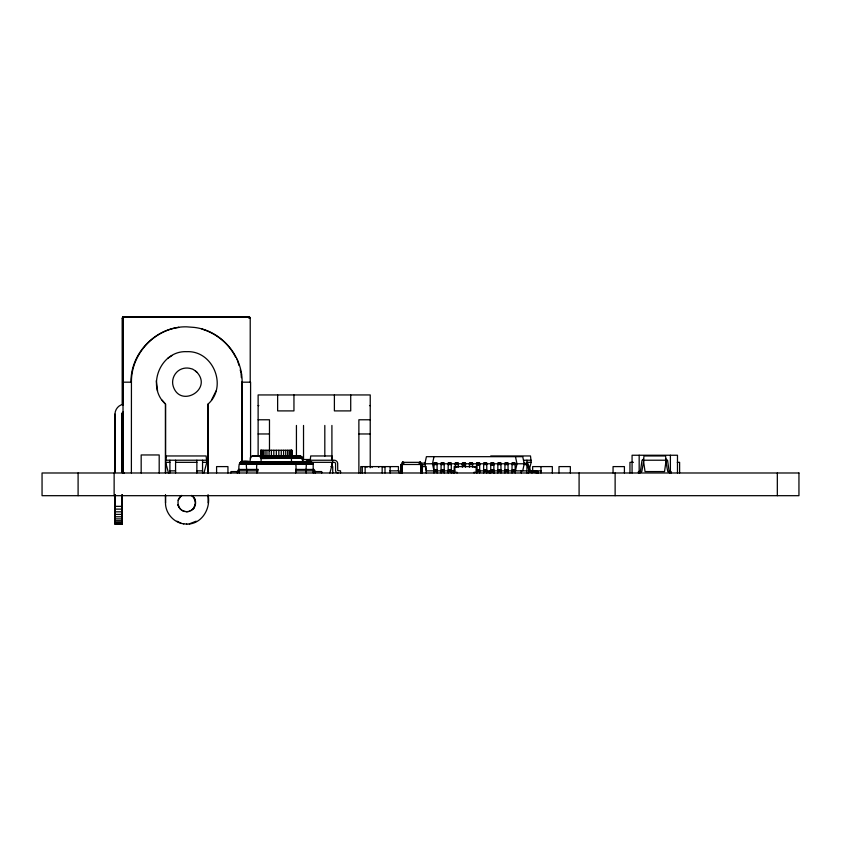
<?xml version="1.0" encoding="UTF-8"?>
<svg xmlns="http://www.w3.org/2000/svg" width="841" height="841" viewBox="0 0 841 841"><rect width="100%" height="100%" fill="white"/><g stroke="black" fill="none" stroke-linecap="round" stroke-linejoin="round"><path stroke-width="1.26" d="M115.038 505.22L115.017 497.515L114.986 506.724L114.954 494.655M122.134 508.216L122.103 524.09L115.007 524.09L115.07 494.655M239.433 472.989C237.688 463.317 239.454 459.344 250.082 461.635L250.345 457.599L252.426 456.001L276.332 455.959L300.237 456.001L302.318 457.599L302.581 461.635C309.11 460.227 304.789 470.382 306.124 472.989M246.529 472.989C247.864 470.382 243.543 460.227 250.082 461.635M256.947 472.989C256.989 469.72 254.739 460.605 261.183 461.635L260.91 457.599L258.839 456.001L265.073 455.959L265.073 450.282M122.134 509.657L122.103 515.218L122.082 511.002M123.785 317.499L123.143 317.068L122.366 318.329L122.387 404.784M248.652 317.499L249.02 316.931L250.219 318.329L250.219 382.182M237.309 471.507L238.539 469.457L258.366 469.436M238.728 470.918L238.381 472.453L237.236 472.989M123.143 404.784L123.207 317.688L122.523 317.688M131.017 382.182C130.408 352.453 157.046 326.014 186.786 326.844L194.239 327.412C220.952 330.513 242.513 355.344 242.124 382.182L242.124 462.624M131.385 472.999L131.438 382.182C131.049 355.449 152.389 330.828 178.902 327.412L178.481 327.412M123.606 317.499C124.205 315.743 120.946 318.813 123.143 318.329M114.954 472.558L114.954 414.087C115.206 408.957 118.697 404.973 123.448 404.269M122.05 472.558L122.05 414.087L123.333 411.785M122.155 472.558L122.092 413.635M208.084 495.002C211.091 508.742 201.483 524.647 186.523 524.09M195.196 504.674L195.322 501.678M165.498 472.999L165.498 404.048C145.924 386.713 160.452 350.34 186.786 351.675C213.162 350.382 227.858 386.576 208.063 404.048L208.063 472.999M643.428 460.216L644.027 455.959L665.536 455.959L666.135 460.216L664.537 471.57L645.026 471.57L643.428 460.216L666.135 460.216M433.988 456.674L432.484 463.769L433.988 470.865L426.355 470.855L424.894 463.769L426.408 456.674L522.724 456.674L524.227 463.769L522.724 470.865M515.47 470.865L516.984 463.769L515.47 456.674M123.175 317.068L249.798 317.33L122.954 317.183L123.785 316.91L122.439 318.329L122.439 404.784M123.427 317.499L123.785 316.91L122.786 318.329L123.196 472.737M203.964 472.989L206.802 462.34L206.119 455.959L166.329 455.959L165.645 460.216L206.802 460.216M329.893 472.989L332.731 462.34L332.058 455.959L310.707 455.959L310.035 462.34M528.348 472.989L531.186 462.34L530.503 455.959L490.713 455.959M313.209 464.221L239.443 464.221L239.948 462.844L246.634 463.275L239.811 463.055L239.475 463.98L313.178 463.98L313.22 472.989M256.989 463.98L257.609 462.645M195.207 504.674L193.188 508.658L190.854 510.55M246.55 463.98L257.041 463.738L257.462 462.844L239.948 462.844M420.616 464.579L421.993 463.17L425.052 463.055M421.982 464.989L425.052 464.474M211.469 400.148L216.032 390.939M178.05 500.206L181.572 495.454M122.597 412.416L122.302 413.204M189.477 511.16C196.489 509.446 197.772 499.112 191.769 495.454M122.765 317.499L122.502 318.329L122.891 317.33M193.462 508.658L194.355 507.449M123.112 317.183L122.639 404.784M122.954 404.784L122.954 318.329L123.69 316.931L122.639 317.499M181.835 495.454C175.159 499.428 177.777 510.634 185.304 511.549M167.695 358.403L171.974 355.522M643.817 460.248L641.82 471.486L639.78 472.989M196.174 521.189L189.299 523.869M188.027 511.549L189.761 511.16M643.701 458.829L642.009 460.3L640.464 471.065L638.435 471.57L638.435 472.989M186.523 511.675L188.3 511.549L186.786 511.675M258.839 456.001L269.078 455.959L269.078 450.282M252.426 456.001L273.83 455.959L273.83 450.282M247.443 461.677L261.183 461.635M123.354 316.983L249.441 317.068M249.01 317.499L248.663 316.91L249.945 317.499M249.335 317.499L250.061 317.688M122.439 317.898L123.175 317.898M249.272 317.898L250.145 317.898M122.387 318.108L123.143 318.108M249.293 318.108L250.197 318.108M202.376 329.083L201.956 329.083C216.347 333.446 228.973 343.654 235.617 357.215M237.12 359.202L239.065 365.541M195.701 371.144C200.232 375.454 193.314 368.558 191.506 368.81C188.489 367.769 185.136 367.748 182.055 368.81C175.107 371.112 170.923 379.27 173.235 386.345C180.184 408.116 212.163 389.94 197.435 372.815M240.179 369.903L241.556 374.308M156.31 380.731L157.572 390.939M122.502 382.182L131.438 382.182M241.703 382.182L250.586 382.182L250.586 458.629M162.124 400.148L165.519 404.048L165.519 472.915M208.063 404.048L208.084 472.915M258.124 405.583L258.828 405.583M369.514 405.583L370.229 405.583M114.954 414.087L115.07 472.558M258.124 419.775L269.477 419.775L269.477 450.923M370.229 419.775L358.876 419.775L358.876 472.989M258.124 433.967L269.477 433.967M358.876 433.967L370.229 433.967M251.943 456.127L300.71 456.127M259.764 456.337L301.162 456.337M260.163 456.621L301.562 456.621M260.51 456.968L301.919 456.968M260.668 457.168L302.066 457.168M260.91 457.599L302.318 457.599M261.078 458.061L291.438 458.061L291.48 461.635C297.914 460.605 295.664 469.72 295.706 472.989M261.173 458.545L302.487 458.061M302.119 459.501L310.56 459.501M524.09 460.216L531.186 460.216M241.777 461.677L310.876 461.677L313.178 463.98L312.841 463.055M241.304 461.804L311.359 461.804M240.852 462.014L311.801 462.014M169.903 462.34L165.645 462.34L168.484 472.989M175.58 462.34L196.868 462.34M202.544 462.34L206.802 462.34M240.452 462.298L334.15 462.34A1.419 1.419 0 0 1 335.57 463.759L335.57 470.497A2.481 2.481 0 0 0 338.05 472.989M402.261 462.34L420.71 462.34M526.929 462.34L531.186 462.34M633.41 462.34L629.951 462.34L629.951 472.989M677.31 462.34L679.612 462.34L679.612 472.989M240.095 462.645L312.558 462.645M257.325 463.055L295.328 463.055L295.664 463.98M524.08 463.055L528.001 463.706L530.408 470.497L538.324 471.58L538.156 472.989L529.588 471.654L527.044 464.779L524.08 464.474M239.696 463.275L257.209 463.275M312.957 463.275L295.191 462.844L312.705 462.844L313.125 463.738L306.113 463.98L313.052 463.496L239.601 463.496M433.977 463.17L437.099 463.296M441.073 463.17L444.195 463.296M448.169 463.17L451.291 463.296M455.265 463.17L458.387 463.296M462.361 463.296L465.483 463.17M469.457 463.296L472.579 463.17M476.553 463.17L479.675 463.296M483.649 463.296L486.771 463.17M490.745 463.296L493.867 463.17M497.84 463.296L500.963 463.17M504.926 463.296L508.048 463.17M512.022 463.17L515.144 463.296M433.977 463.486L437.099 463.486M441.073 463.486L444.195 463.486M448.169 463.486L451.291 463.486M455.265 463.486L458.387 463.486M462.361 463.486L465.483 463.486M469.457 463.486L472.579 463.486M476.553 463.486L479.675 463.486M483.649 463.486L486.771 463.486M490.745 463.486L493.867 463.486M497.84 463.486L500.963 463.486M504.926 463.486L508.048 463.486M512.022 463.486L515.144 463.486M424.894 463.769L524.227 463.769M433.977 463.969L437.099 463.969M441.073 463.969L444.195 463.969M448.169 463.969L451.291 463.969M455.265 463.969L458.387 463.969M462.361 463.969L465.483 463.969M469.457 463.969L472.579 463.969M476.553 463.969L479.675 463.969M483.649 463.969L486.771 463.969M490.745 463.969L493.867 463.969M497.84 463.969L500.963 463.969M504.926 463.969L508.048 463.969M512.022 463.969L515.144 463.969M433.977 464.264L437.099 464.264M441.073 464.264L444.195 464.264M448.169 464.264L451.291 464.264M455.265 464.264L458.387 464.264M462.361 464.264L465.483 464.264M469.457 464.264L472.579 464.264M476.553 464.264L479.675 464.264M483.649 464.264L486.771 464.264M490.745 464.264L493.867 464.264M497.84 464.264L500.963 464.264M504.926 464.264L508.048 464.264M512.022 464.264L515.144 464.264M433.977 464.579L437.099 464.579M441.073 464.579L444.195 464.579M448.169 464.579L451.291 464.579M455.265 464.579L458.387 464.579M469.457 464.579L472.579 464.579M483.649 464.579L486.771 464.579M497.84 464.579L500.963 464.579M504.926 464.579L508.048 464.579M512.022 464.579L515.144 464.579M462.361 464.884L465.483 464.779M476.553 464.779L479.675 464.884M490.745 464.884L493.867 464.779M462.361 464.989L465.483 464.989M476.553 464.989L479.675 464.989M490.745 464.989L493.867 464.989M330.839 466.597L332.731 466.597L332.731 472.989M422.392 466.597L426.177 466.597M295.59 469.436L314.124 469.457L315.354 471.507M433.977 470.424L437.099 470.329M441.073 470.424L444.195 470.497M448.169 470.329L451.291 470.424M476.553 470.497L479.675 470.329M483.649 470.329L486.771 470.424M490.745 470.497L493.867 470.329M497.84 470.497L500.963 470.424M504.926 470.424L508.048 470.329M512.022 470.424L515.144 470.497M433.977 470.603L437.099 470.561M441.073 470.603L444.195 470.561M448.169 470.561L451.291 470.624M476.553 470.603L479.675 470.624M483.649 470.624L486.771 470.561M490.745 470.603L493.867 470.561M497.84 470.624L500.963 470.561M504.926 470.561L508.048 470.603M512.022 470.561L515.144 470.624M169.903 470.855L175.58 470.855M196.868 470.855L202.544 470.855M238.791 470.855L258.366 470.855M295.59 470.855L313.861 470.855M389.74 470.855L399.149 470.855L399.149 472.989M436.574 470.865L449.178 470.865M450.808 470.865L454.687 470.865M478.928 470.865L484.437 470.865M486.687 470.865L498.66 470.865M500.91 470.865L505.126 470.865M507.375 470.865L512.884 470.865M515.144 470.865L526.929 470.855M541.362 470.855L531.964 470.855L531.964 472.989M490.745 471.149L493.867 471.149M490.745 471.423L493.867 471.423M122.366 471.58L123.207 472.232L122.387 471.812L122.387 412.637M237.236 471.57L230.918 471.57L230.918 472.989M315.417 471.57L321.735 471.57L321.735 472.989M433.977 471.58L437.099 471.58M441.073 471.58L444.195 471.58M448.169 471.58L451.291 471.58M476.553 471.58L479.675 471.58M483.649 471.58L486.771 471.58M488.306 471.57L493.867 471.654M497.84 471.58L500.963 471.58M504.926 471.58L508.048 471.58M512.022 471.58L515.144 471.58M123.143 471.812C121.661 471.896 123.869 473.809 122.639 471.58L122.639 412.637M490.745 471.833L493.867 471.833M122.523 412.637L122.439 471.58L123.175 472.022M490.745 472.032L493.867 471.959M122.523 472.232L123.259 472.421M122.649 472.421L124.289 472.999M122.797 472.589L123.459 472.737M194.702 498.808L195.28 500.206M165.498 495.034L165.519 502.802L165.519 495.002M208.084 502.802L208.063 495.034M178.134 504.674L178.576 506.114M115.07 506.345L122.155 506.345M115.059 509.12L122.155 509.12L122.103 497.483L122.134 505.22M115.059 511.833L122.155 511.833M115.059 514.398L122.155 514.398M115.059 516.773L122.145 516.773M115.049 518.897L122.145 518.897M114.954 506.345L114.975 520.705L122.134 520.705L122.05 494.655M115.007 524.09L114.986 522.156L122.134 522.156L122.071 520.705M115.028 523.218L122.124 523.218L122.103 524.09M115.007 523.869L122.113 523.869M183.454 523.827L186.786 524.09M291.428 455.98L300.237 456.001L291.343 455.98L291.322 450.282M291.48 461.635L305.209 461.677M300.237 456.001L281.272 455.959L281.272 450.282M302.581 461.635L310.876 461.677M291.47 458.545L290.502 456.001L285.709 455.959L285.709 450.282M290.502 456.001L287.59 455.959L287.59 450.282M246.592 463.496L257.041 463.738M249.483 317.183C251.396 319.475 248.284 316.258 249.23 316.983M665.515 458.797L667.544 460.3L669.1 471.065L671.118 471.57L671.118 472.989M669.772 472.989L667.743 471.486L665.63 460.227M249.178 317.499L248.663 316.91L249.63 317.183M186.807 511.675C182.644 511.833 178.691 508.752 177.861 504.674M315.417 472.989L314.282 472.453L313.935 470.918M248.831 317.499L248.663 316.91L249.809 318.329M248.663 316.91L249.661 318.329M183.769 523.869C173.572 522.566 165.341 513.063 165.498 502.802M181.057 523.218L176.894 521.189M249.094 316.983L249.924 318.329M122.523 471.58L123.154 472.852L122.502 472.022M191.496 495.454L193.672 497.525L195.333 501.678M249.745 317.499L250.061 318.329M249.399 317.688L249.493 318.329M122.87 471.58L123.196 472.589L122.954 412.637M241.136 374.308L241.378 377.683M122.082 522.156L122.092 523.218M114.975 520.705L114.986 522.156M777.326 472.989L777.326 495.685M677.478 472.989L677.478 455.244L632.075 455.244L632.075 472.989M670.393 455.244L670.393 471.717M639.171 455.244L639.171 471.717M624.411 472.989L624.411 466.597L613.057 466.597L613.057 472.989M615.128 472.989L615.128 495.685M579.092 472.989L579.092 495.685M570.345 472.989L570.345 466.597L558.992 466.597L558.992 472.989M552.327 472.989L552.327 466.597L532.668 466.597L532.668 470.855M540.973 466.597L540.973 472.989M526.929 460.216L526.929 472.989M521.252 470.497L521.252 472.989M515.144 472.989L515.144 463.055L512.022 463.086L512.022 472.989M508.048 472.989L508.048 463.055L504.926 463.055L504.926 472.989M500.963 472.989L500.963 463.055L497.84 463.086L497.84 472.989M494.287 470.497L494.287 472.989M493.867 472.989L493.867 463.055L490.745 463.055L490.745 472.989M490.24 470.434L490.24 472.989M489.252 472.274L489.252 472.989M486.771 472.989L486.771 463.055L483.649 463.055L483.649 472.989M479.675 472.989L479.675 463.055L476.553 463.055L476.553 472.989M476.91 472.989L476.91 466.597L454.203 466.597L454.203 472.989M474.072 466.597L474.072 467.312L476.195 467.312L476.195 472.274L474.072 472.274L474.072 472.989M472.579 467.197L472.579 463.055L469.457 463.055L469.457 467.197M465.483 467.197L465.483 463.055L462.361 463.086L462.361 467.197M458.387 467.197L458.387 463.055L455.265 463.055L455.265 467.197M457.041 466.597L457.041 467.312L454.907 467.312L454.907 472.274L457.041 472.274L457.041 472.989M453.204 470.434L453.204 472.989M451.291 472.989L451.291 463.055L448.169 463.055L448.169 472.989M444.195 472.989L444.195 463.055L441.073 463.055L441.073 472.989M437.099 472.989L437.099 463.055L433.977 463.086L433.977 472.989M426.177 467.88L426.177 472.989M422.129 472.989L422.129 464.474L400.842 464.474L400.842 472.989M421.888 464.474L421.888 472.989M421.646 464.474L421.646 472.989M421.425 464.474L421.425 472.989M421.215 464.474L421.215 472.989M421.047 464.474L421.047 472.989M420.899 464.474L420.794 472.989L420.689 462.34M420.521 462.34L420.521 464.474M420.384 462.34L420.384 464.474M420.206 462.34L420.206 464.474M420.006 462.34L420.006 464.474M419.775 462.34L419.775 464.474M419.543 462.34L419.543 464.474M419.291 462.34L419.291 464.474M403.68 462.34L403.68 464.474M403.438 462.34L403.438 464.474M403.196 462.34L403.196 464.474M402.976 462.34L402.976 464.474M402.776 462.34L402.776 464.474M402.597 462.34L402.597 464.474M402.461 462.34L402.461 464.474M402.355 462.34L402.261 472.989M402.177 464.474L402.072 472.989M401.935 464.474L401.935 472.989M401.756 464.474L401.756 472.989M401.556 464.474L401.556 472.989M401.493 464.474L401.493 472.989M401.336 464.474L401.283 472.989M401.094 464.474L401.073 472.989M398.434 470.855L398.434 466.597L360.757 466.597L360.757 472.989M390.129 466.597L390.129 472.989M384.999 466.597L384.999 472.989M383.959 466.597L383.959 467.312M382.161 466.597L382.161 472.989M378.776 466.597L378.776 467.312M372.111 466.597L372.111 467.312M370.229 467.785L370.229 394.944L258.124 394.944L258.124 456.074M366.928 466.597L366.928 467.312M365.131 466.597L365.131 472.989M362.292 466.597L362.292 472.989M350.718 394.944L350.718 410.902L334.392 410.902L334.392 394.944M340.542 472.989L340.542 470.855L337.714 470.592L337.672 463.296A3.553 3.553 0 0 0 334.613 460.237L308.142 460.237A3.553 3.553 0 0 0 305.535 461.982M331.911 425.451L331.911 460.069M331.911 462.624L331.911 467.154M324.815 425.451L324.815 456.243M303.527 425.451L303.527 460.069M296.431 425.451L296.431 456.243M293.951 394.944L293.951 410.902L277.635 410.902L277.635 394.944M291.922 455.959L291.922 450.282L260.731 450.282L260.731 455.959M291.827 450.282L291.827 455.959M291.627 450.282L291.627 455.959M290.429 450.282L290.429 455.959M289.178 450.282L289.178 455.959M283.585 450.282L283.585 455.959M278.834 450.282L278.834 455.959M276.332 450.282L276.332 455.959M271.391 450.282L271.391 455.959M266.954 450.282L266.954 455.959M263.485 450.282L263.485 455.959M262.224 450.282L262.224 455.959M261.341 450.282L261.341 455.959M261.036 450.282L261.036 455.959M260.836 450.282L260.836 455.959M242.071 382.182L242.071 462.624M227.943 472.989L227.943 466.597L216.589 466.597L216.589 472.989M202.544 460.216L202.544 472.989M196.868 460.216L196.868 472.989M175.58 460.216L175.58 472.989M169.903 460.216L169.903 472.989M159.191 472.989L159.191 454.96L141.172 454.96L141.172 472.989M123.143 412.637L123.143 471.58M122.155 494.655L122.134 506.724M114.134 472.989L114.134 495.685M78.097 472.989L78.097 495.685M115.038 509.657L115.007 515.218L114.986 509.657M302.413 457.83L291.406 457.83L302.413 457.83M465.483 464.474L462.361 464.484L465.483 464.558M479.675 464.516L476.553 464.474L479.675 464.558M493.867 464.484L490.745 464.474L493.867 464.579M437.099 470.119L433.977 470.119L437.099 470.224M444.195 470.119L441.073 470.119L444.195 470.224M451.291 470.119L448.169 470.119L451.291 470.224M479.675 470.119L476.553 470.119L479.675 470.224M486.771 470.119L483.649 470.119L486.771 470.224M493.867 470.119L490.745 470.119L493.867 470.224M500.963 470.119L497.84 470.119L500.963 470.224M508.048 470.119L504.926 470.119L508.048 470.224M515.144 470.119L512.022 470.119L515.144 470.224M798.95 472.989L42.05 472.989L42.05 495.685L798.95 495.685L798.95 472.989"/></g></svg>
